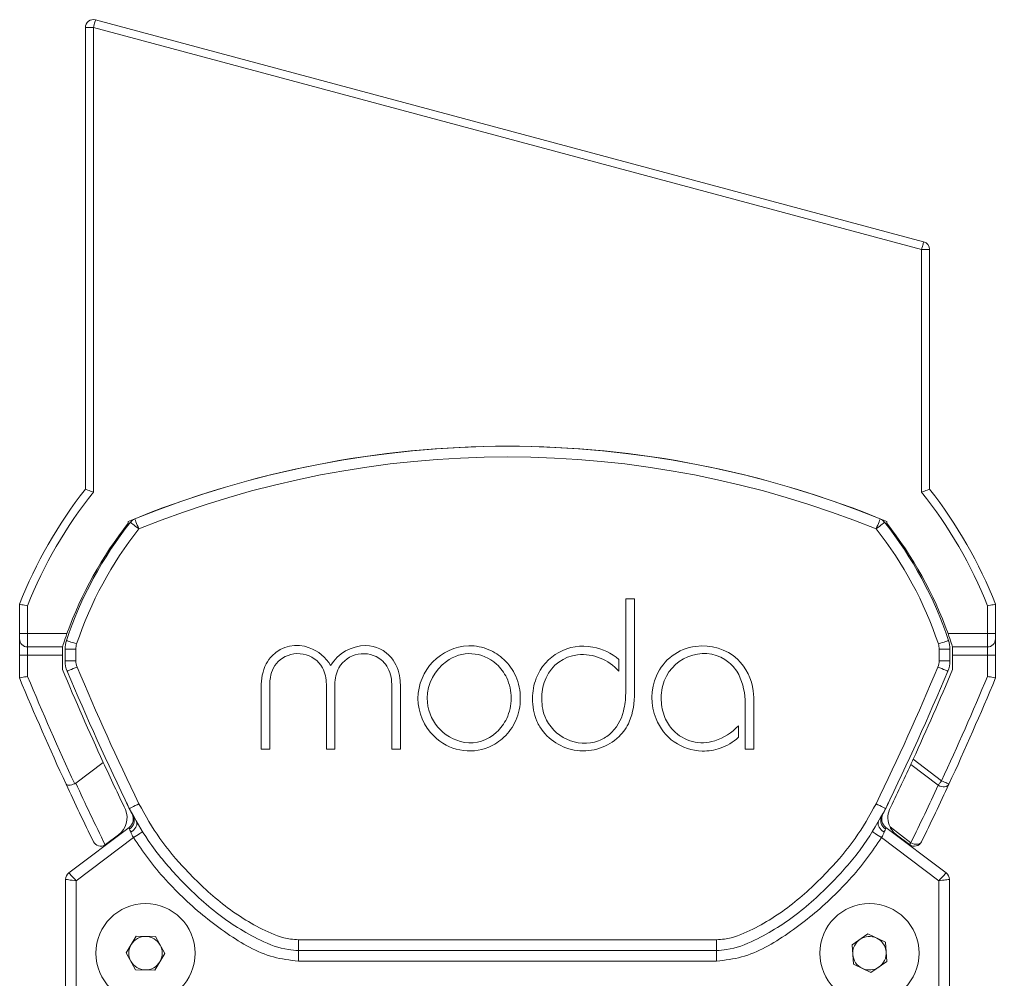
# Model space of a CAD drawing. Header units: inches. Extents: x 0.1 to 20.2, y 3.3 to 17.2.
# Drawn here: x 1.607 to 3.04, y 15.762 to 17.171 of the extents above; entities that cross this region are included whole.
import ezdxf

# ---------------------------------------------------------------- set-up
doc = ezdxf.new("R2010")
doc.units = ezdxf.units.IN
doc.header["$MEASUREMENT"] = 0
doc.layers.add('Asymetric', color=7, linetype='Continuous')
doc.layers.add('Graze 2.0 Int', color=7, linetype='Continuous')

msp = doc.modelspace()

# ---------------------------------------------------------------- linework, layer by layer
at = {"layer": 'Asymetric', "linetype": 'Continuous', "lineweight": 15}
for p, q in [((1.718729, 17.170377), (2.934654, 16.844571)), ((1.703861, 16.481268), (1.703861, 17.158969)), ((1.703861, 17.158969), (1.715672, 17.158969)), ((2.931597, 16.833163), (1.715672, 17.158969)), ((1.715672, 17.158969), (1.715672, 16.477139)), ((2.931597, 16.477139), (2.931597, 16.833163)), ((2.931597, 16.833163), (2.943408, 16.833163)), ((2.943408, 16.833163), (2.943408, 16.481268)), ((1.766853, 16.431416), (1.766853, 16.434156)), ((2.880416, 16.434156), (2.880416, 16.431416)), ((1.607099, 16.269465), (1.607099, 16.312426)), ((1.61891, 16.310197), (1.61891, 16.269465)), ((3.028359, 16.269465), (3.028359, 16.310197)), ((3.04017, 16.312426), (3.04017, 16.269465)), ((1.607099, 16.269465), (1.61891, 16.269465)), ((1.607099, 16.261591), (1.607099, 16.269465)), ((1.61891, 16.269465), (1.676781, 16.269465)), ((1.61891, 16.269465), (1.61891, 16.24978)), ((2.970489, 16.269465), (3.028359, 16.269465)), ((3.028359, 16.269465), (3.04017, 16.269465)), ((3.028359, 16.24978), (3.028359, 16.269465)), ((3.04017, 16.269465), (3.04017, 16.261591)), ((1.607099, 16.237969), (1.607099, 16.261591)), ((3.04017, 16.261591), (3.04017, 16.237969)), ((1.607099, 16.237969), (1.61891, 16.237969)), ((1.607099, 16.20429), (1.607099, 16.237969)), ((1.670091, 16.24978), (1.61891, 16.24978)), ((1.61891, 16.24978), (1.61891, 16.237969)), ((1.670091, 16.237969), (1.61891, 16.237969)), ((1.61891, 16.237969), (1.61891, 16.206643)), ((1.670091, 16.24978), (1.670091, 16.237969)), ((1.670091, 16.216878), (1.670091, 16.237969)), ((3.028359, 16.24978), (2.977178, 16.24978)), ((2.977178, 16.237969), (2.977178, 16.24978)), ((3.028359, 16.237969), (2.977178, 16.237969)), ((2.977178, 16.237969), (2.977178, 16.216878)), ((3.028359, 16.237969), (3.028359, 16.24978)), ((3.028359, 16.237969), (3.04017, 16.237969)), ((3.028359, 16.206643), (3.028359, 16.237969)), ((3.04017, 16.237969), (3.04017, 16.20429)), ((1.689659, 16.05002), (1.730038, 16.080448)), ((2.919325, 16.084996), (2.961151, 16.053478)), ((2.956125, 16.046808), (2.915748, 16.077234)), ((2.885346, 15.985565), (2.915957, 15.962498)), ((1.752544, 15.974166), (1.733394, 15.959735)), ((2.913875, 15.959735), (2.894725, 15.974166))]:
    msp.add_line(p, q, dxfattribs=at)
at = {"layer": 'Asymetric', "linetype": 'Continuous', "lineweight": 15, "flags": 128}
for points in [[(1.718729, 17.170377), (1.71867, 17.170158), (1.718496, 17.169509), (1.718214, 17.168455), (1.717834, 17.167036), (1.71737, 17.165307), (1.716842, 17.163335), (1.716268, 17.161194), (1.715672, 17.158969)], [(2.934654, 16.844571), (2.934595, 16.844352), (2.934421, 16.843703), (2.934139, 16.842649), (2.933759, 16.84123), (2.933295, 16.839501), (2.932767, 16.837529), (2.932194, 16.835388), (2.931597, 16.833163)], [(2.961151, 16.053478), (2.960454, 16.052553), (2.959764, 16.051638), (2.959088, 16.05074), (2.958431, 16.049868), (2.9578, 16.049031), (2.957202, 16.048237), (2.956642, 16.047494), (2.956125, 16.046808)], [(2.961151, 16.053478), (2.963242, 16.05251), (2.965253, 16.05158), (2.967106, 16.050722), (2.96873, 16.04997), (2.970063, 16.049353), (2.971054, 16.048895), (2.971664, 16.048612), (2.97187, 16.048517)], [(2.956125, 16.046808), (2.958392, 16.045677), (2.960786, 16.044905), (2.963197, 16.044528), (2.965514, 16.044563), (2.96763, 16.045009), (2.969448, 16.045845), (2.970883, 16.047033), (2.97187, 16.048517)], [(2.915957, 15.962498), (2.915489, 15.961876), (2.915073, 15.961325), (2.914715, 15.960849), (2.914417, 15.960453), (2.914182, 15.960141), (2.914012, 15.959916), (2.91391, 15.959781), (2.913875, 15.959735)], [(2.915957, 15.962498), (2.918191, 15.961349), (2.920551, 15.960554), (2.92293, 15.960149), (2.925222, 15.960152), (2.927321, 15.960562), (2.929134, 15.961362), (2.930579, 15.962515), (2.931589, 15.963969)]]:
    msp.add_lwpolyline(points, dxfattribs=at)
at = {"layer": 'Asymetric', "linetype": 'Continuous', "lineweight": 15}
for centre, radius, start, end in [((1.715672, 17.158969), 0.011811, 75, 180), ((2.931597, 16.833163), 0.011811, 0, 75), ((2.323635, 15.08381), 1.46063, 67.592418, 112.407582), ((2.217585, 16.07471), 0.655135, 141.642112, 158.724636), ((2.429684, 16.07471), 0.655135, 21.275364, 38.357888), ((2.217585, 16.07471), 0.643324, 141.277692, 158.527927), ((2.429684, 16.07471), 0.643324, 21.472073, 38.722308), ((2.217585, 16.07471), 0.574803, 141.642112, 160.194998), ((2.429684, 16.07471), 0.574803, 19.805002, 38.357888), ((1.61891, 16.261591), 0.011811, 180, 270), ((3.028359, 16.261591), 0.011811, 270, 0), ((5.487685, 17.812914), 4.137795, 202.688532, 204.752107), ((-0.840415, 17.812914), 4.137795, 335.317223, 337.311468), ((5.487685, 17.812914), 4.200787, 202.515538, 204.835587), ((5.487685, 17.812914), 4.188976, 202.547673, 204.901427), ((-0.840415, 17.812914), 4.188976, 335.164413, 337.452327), ((-0.840415, 17.812914), 4.200787, 335.164413, 337.484462), ((5.487685, 17.812914), 4.137795, 204.752107, 205.815274), ((-0.840415, 17.812914), 4.137795, 334.184726, 335.19888), ((5.487685, 17.812914), 4.200787, 204.835587, 206.112974), ((5.492711, 17.806244), 4.188976, 204.78718, 206.160897), ((-0.845442, 17.806244), 4.188976, 333.887026, 335.164413), ((-0.840415, 17.812914), 4.200787, 333.887026, 335.164413), ((1.733589, 15.99932), 0.031496, 307, 21.814967), ((2.91368, 15.99932), 0.031496, 158.185033, 205.893993), ((1.726286, 15.969168), 0.011811, 303.795127, 307), ((2.920983, 15.969168), 0.011811, 233, 333.887026)]:
    msp.add_arc(centre, radius, start, end, dxfattribs=at)
for points in [[(1.703861, 16.481268), (1.703861, 16.481268), (1.705234, 16.480791), (1.709645, 16.479252), (1.712684, 16.478189), (1.715672, 16.477139)], [(2.943408, 16.481268), (2.943408, 16.481268), (2.942035, 16.480791), (2.937624, 16.479252), (2.934585, 16.478189), (2.931597, 16.477139)], [(1.607099, 16.312426), (1.607099, 16.312426), (1.608407, 16.312181), (1.612778, 16.311357), (1.615862, 16.310775), (1.61891, 16.310197)], [(3.04017, 16.312426), (3.04017, 16.312426), (3.038862, 16.312181), (3.034491, 16.311357), (3.031407, 16.310775), (3.028359, 16.310197)], [(1.676781, 16.269465), (1.674969, 16.264434), (1.673268, 16.259461), (1.67081, 16.252053), (1.670091, 16.24978), (1.670091, 16.24978)], [(2.977178, 16.24978), (2.977178, 16.24978), (2.976456, 16.252064), (2.974012, 16.259428), (2.972299, 16.264438), (2.970489, 16.269465)], [(1.607099, 16.20429), (1.607099, 16.20429), (1.60841, 16.204551), (1.612783, 16.205422), (1.615865, 16.206036), (1.61891, 16.206643)], [(3.04017, 16.20429), (3.04017, 16.20429), (3.038859, 16.204551), (3.034486, 16.205422), (3.031405, 16.206036), (3.028359, 16.206643)], [(1.688143, 16.049111), (1.685196, 16.047746), (1.682116, 16.046951), (1.677486, 16.046797), (1.675907, 16.047421), (1.6754, 16.048517)], [(2.885346, 15.985565), (2.886487, 15.983215), (2.887853, 15.981125), (2.890993, 15.977334), (2.892796, 15.97562), (2.894725, 15.974166)], [(1.732855, 15.959352), (1.729934, 15.957397), (1.726186, 15.956889), (1.719741, 15.958778), (1.717089, 15.961096), (1.71568, 15.963969)]]:
    msp.add_open_spline(points, degree=3, knots=[0, 0, 0, 0, 0.5, 0.5, 1, 1, 1, 1], dxfattribs=at)
for points in [[(2.915748, 16.077234), (2.916701, 16.079297), (2.917998, 16.082109), (2.919325, 16.084996)], [(1.688143, 16.049111), (1.688678, 16.049358), (1.689188, 16.049666), (1.689659, 16.05002)]]:
    msp.add_open_spline(points, degree=3, dxfattribs=at)
at = {"layer": 'Graze 2.0 Int', "color": 253, "linetype": 'Continuous', "lineweight": 15}
for p, q in [((2.497151, 16.320382), (2.497151, 16.181822)), ((2.510082, 16.320382), (2.497151, 16.320382)), ((2.510082, 16.182874), (2.510082, 16.320382)), ((1.689776, 16.246825), (1.674028, 16.246825)), ((1.674028, 16.229527), (1.674028, 16.246825)), ((1.689776, 16.246825), (1.689776, 16.229527)), ((2.957493, 16.229527), (2.957493, 16.246825)), ((2.973241, 16.246825), (2.957493, 16.246825)), ((2.973241, 16.246825), (2.973241, 16.229527)), ((1.674028, 16.229527), (1.689776, 16.229527)), ((2.487163, 16.214307), (2.487163, 16.231391)), ((2.957493, 16.229527), (2.973241, 16.229527)), ((1.974436, 16.099874), (1.974436, 16.195016)), ((2.057646, 16.195016), (2.057646, 16.099874)), ((2.070261, 16.099874), (2.070261, 16.195016)), ((2.153576, 16.195016), (2.153576, 16.099874)), ((1.96182, 16.191021), (1.96182, 16.099874)), ((2.166507, 16.099874), (2.166507, 16.191021)), ((2.672591, 16.166683), (2.672591, 16.099874)), ((2.685522, 16.099874), (2.685522, 16.16579)), ((2.662603, 16.11722), (2.662603, 16.134199)), ((1.96182, 16.099874), (1.974436, 16.099874)), ((2.057646, 16.099874), (2.070261, 16.099874)), ((2.153576, 16.099874), (2.166507, 16.099874)), ((2.672591, 16.099874), (2.685522, 16.099874)), ((1.772409, 16.004695), (1.772916, 16.003735)), ((2.874292, 16.00362), (2.87486, 16.004695)), ((1.67941, 15.918063), (1.767951, 15.984783)), ((2.879318, 15.984783), (2.967859, 15.918063)), ((1.774428, 15.969945), (1.690455, 15.906667)), ((2.956814, 15.906667), (2.872841, 15.969945)), ((1.674707, 15.607432), (1.674707, 15.90863)), ((2.972562, 15.90863), (2.972562, 15.607432)), ((1.690455, 15.906667), (1.690455, 15.607511)), ((2.956814, 15.607432), (2.956814, 15.906667)), ((1.778349, 15.825188), (1.76373, 15.800825)), ((1.806758, 15.824709), (1.778349, 15.825188)), ((1.820547, 15.799866), (1.806758, 15.824709)), ((2.852921, 15.828672), (2.829494, 15.812596)), ((2.878558, 15.816422), (2.852921, 15.828672)), ((2.016548, 15.82003), (2.016548, 15.804282)), ((2.016548, 15.82003), (2.630721, 15.82003)), ((2.630721, 15.82003), (2.630721, 15.804282)), ((2.829494, 15.812596), (2.831703, 15.784269)), ((2.880767, 15.788095), (2.878558, 15.816422)), ((1.76373, 15.800825), (1.777519, 15.775982)), ((1.805928, 15.775503), (1.820547, 15.799866)), ((2.630721, 15.804282), (2.016548, 15.804282)), ((2.016548, 15.804282), (2.016548, 15.788534)), ((2.630721, 15.804282), (2.630721, 15.788534)), ((2.630721, 15.788534), (2.016548, 15.788534)), ((2.831703, 15.784269), (2.85734, 15.772019)), ((2.85734, 15.772019), (2.880767, 15.788095)), ((1.777519, 15.775982), (1.805928, 15.775503))]:
    msp.add_line(p, q, dxfattribs=at)
at = {"layer": 'Graze 2.0 Int', "color": 253, "linetype": 'Continuous', "lineweight": 15, "flags": 128}
for points in [[(1.776373, 16.437732), (1.776486, 16.437451), (1.776823, 16.436621), (1.77737, 16.435272), (1.778106, 16.433457), (1.779002, 16.431246), (1.780025, 16.428722), (1.781135, 16.425985), (1.782289, 16.423137)], [(2.870896, 16.437732), (2.870783, 16.437451), (2.870446, 16.436621), (2.869899, 16.435272), (2.869164, 16.433457), (2.868267, 16.431246), (2.867244, 16.428722), (2.866134, 16.425985), (2.86498, 16.423137)], [(1.76994, 16.43291), (1.770178, 16.432722), (1.77088, 16.432166), (1.772021, 16.431263), (1.773557, 16.430048), (1.775428, 16.428567), (1.777563, 16.426877), (1.77988, 16.425044), (1.782289, 16.423137)], [(2.877329, 16.43291), (2.877092, 16.432722), (2.876389, 16.432166), (2.875248, 16.431263), (2.873712, 16.430048), (2.871841, 16.428567), (2.869706, 16.426877), (2.867389, 16.425044), (2.86498, 16.423137)], [(1.676051, 16.259283), (1.676338, 16.259187), (1.677188, 16.258904), (1.678569, 16.258443), (1.680427, 16.257824), (1.68269, 16.257068), (1.685273, 16.256207), (1.688076, 16.255272), (1.69099, 16.2543)], [(2.956279, 16.2543), (2.959194, 16.255272), (2.961996, 16.256207), (2.964579, 16.257068), (2.966842, 16.257824), (2.9687, 16.258443), (2.970081, 16.258904), (2.970931, 16.259187), (2.971218, 16.259283)], [(1.691624, 16.22037), (1.688792, 16.219179), (1.686068, 16.218033), (1.683559, 16.216978), (1.681359, 16.216053), (1.679554, 16.215294), (1.678212, 16.214729), (1.677386, 16.214382), (1.677107, 16.214265)], [(2.970162, 16.214265), (2.969883, 16.214382), (2.969057, 16.214729), (2.967716, 16.215294), (2.96591, 16.216053), (2.96371, 16.216978), (2.961201, 16.218033), (2.958478, 16.219179), (2.955646, 16.22037)], [(1.782434, 16.019646), (1.779669, 16.018305), (1.777011, 16.017016), (1.774562, 16.015828), (1.772414, 16.014786), (1.770652, 16.013931), (1.769343, 16.013296), (1.768537, 16.012905), (1.768264, 16.012773)], [(2.864836, 16.019646), (2.8676, 16.018305), (2.870258, 16.017016), (2.872708, 16.015828), (2.874855, 16.014786), (2.876617, 16.013931), (2.877926, 16.013296), (2.878732, 16.012905), (2.879005, 16.012773)], [(1.787677, 15.978457), (1.787423, 15.978294), (1.786669, 15.977809), (1.785444, 15.977023), (1.783797, 15.975964), (1.781789, 15.974674), (1.779498, 15.973203), (1.777013, 15.971606), (1.774428, 15.969945)], [(2.872841, 15.969945), (2.870256, 15.971606), (2.867771, 15.973203), (2.86548, 15.974674), (2.863473, 15.975964), (2.861825, 15.977023), (2.860601, 15.977809), (2.859847, 15.978294), (2.859592, 15.978457)], [(1.690455, 15.906667), (1.687383, 15.90705), (1.684428, 15.907418), (1.681706, 15.907758), (1.679319, 15.908055), (1.677361, 15.908299), (1.675906, 15.90848), (1.675009, 15.908592), (1.674707, 15.90863)], [(1.67941, 15.918063), (1.679622, 15.917844), (1.680251, 15.917195), (1.681271, 15.916142), (1.682645, 15.914725), (1.684319, 15.912998), (1.686228, 15.911028), (1.6883, 15.90889), (1.690455, 15.906667)], [(2.956814, 15.906667), (2.958969, 15.90889), (2.961041, 15.911028), (2.962951, 15.912998), (2.964624, 15.914725), (2.965998, 15.916142), (2.967019, 15.917195), (2.967647, 15.917844), (2.967859, 15.918063)], [(2.972562, 15.90863), (2.972323, 15.9086), (2.971613, 15.908512), (2.970453, 15.908367), (2.968878, 15.908171), (2.966937, 15.907929), (2.964688, 15.907648), (2.9622, 15.907338), (2.959549, 15.907008), (2.956814, 15.906667)]]:
    msp.add_lwpolyline(points, dxfattribs=at)
at = {"layer": 'Graze 2.0 Int', "color": 253, "linetype": 'Continuous', "lineweight": 15}
for centre in [(1.792138, 15.800345), (2.855131, 15.800345)]:
    msp.add_circle(centre, 0.072835, dxfattribs=at)
for centre, radius, start, end in [((2.323635, 15.087747), 1.456693, 67.933168, 112.066832), ((2.323635, 15.087747), 1.440945, 67.933168, 112.066832), ((1.782289, 16.423137), 0.015748, 112.066832, 141.642112), ((2.86498, 16.423137), 0.015748, 38.357888, 67.933168), ((2.217585, 16.078647), 0.570866, 141.642112, 161.553145), ((2.217585, 16.078647), 0.555118, 141.642112, 161.553145), ((2.429684, 16.078647), 0.555118, 18.446855, 38.357888), ((2.429684, 16.078647), 0.570866, 18.446855, 38.357888), ((1.713398, 16.246825), 0.03937, 161.553145, 180), ((1.713398, 16.246825), 0.023622, 161.553145, 180), ((2.014172, 16.201281), 0.050786, 68.854008, 135.366819), ((2.115875, 16.191142), 0.060714, 90.461173, 148.779075), ((2.114888, 16.202534), 0.049322, 39.247711, 89.421202), ((2.269896, 16.173867), 0.077706, 92.171178, 179.715254), ((2.268139, 16.179918), 0.071609, 66.915338, 90.949514), ((2.434756, 16.177162), 0.073966, 78.994746, 158.808865), ((2.610977, 16.177025), 0.074401, 47.335631, 98.524641), ((2.933871, 16.246825), 0.023622, 0, 18.446855), ((2.933871, 16.246825), 0.03937, 0, 18.446855), ((2.013407, 16.20203), 0.049715, 135.361205, 152.572513), ((2.015526, 16.198913), 0.041098, 78.774026, 128.927426), ((2.016722, 16.19919), 0.040609, 29.727346, 80.353325), ((2.012178, 16.192074), 0.06011, 30.533287, 70.247164), ((2.112182, 16.197754), 0.042194, 51.740861, 149.250158), ((2.26838, 16.183039), 0.056979, 46.785315, 127.304534), ((2.267095, 16.17721), 0.07451, 46.598391, 66.993246), ((2.432498, 16.181593), 0.057028, 95.894491, 156.397724), ((2.433154, 16.166457), 0.072157, 41.539629, 95.1781), ((2.435159, 16.172117), 0.078854, 48.737641, 79.981966), ((2.608915, 16.178274), 0.072883, 97.066929, 156.220783), ((2.612229, 16.177076), 0.062846, 105.360138, 158.385381), ((2.612332, 16.18274), 0.057435, 50.667014, 106.956054), ((1.713398, 16.229527), 0.03937, 180, 202.809805), ((1.713398, 16.229527), 0.023622, 180, 202.809805), ((2.036987, 16.19226), 0.075177, 154.241603, 180.944391), ((2.017251, 16.198718), 0.042351, 130.577296, 171.294841), ((2.113381, 16.200879), 0.03901, 32.547555, 50.281104), ((2.107863, 16.19732), 0.058063, 6.484675, 38.846245), ((2.271967, 16.174218), 0.066215, 125.147179, 179.697097), ((2.263278, 16.175676), 0.065851, 25.958936, 47.936217), ((2.265817, 16.175637), 0.076531, 24.099558, 46.712272), ((2.610821, 16.181989), 0.058977, 27.487768, 49.993805), ((2.609779, 16.177497), 0.074875, 6.003722, 46.417021), ((2.933871, 16.229527), 0.023622, 337.190195, 0), ((2.933871, 16.229527), 0.03937, 337.190195, 0), ((5.487685, 17.816851), 4.133859, 202.809805, 205.875373), ((5.487685, 17.816851), 4.11811, 202.809805, 205.875373), ((2.006419, 16.195906), 0.051234, 359.004392, 27.202253), ((2.121487, 16.195906), 0.051234, 152.797861, 180.995722), ((2.102698, 16.195582), 0.050881, 359.362857, 31.103498), ((2.57868, 16.168127), 0.093922, 359.119595, 25.939714), ((-0.840416, 17.816851), 4.11811, 334.124627, 337.190195), ((-0.840416, 17.816851), 4.133859, 334.124627, 337.190195), ((2.036457, 16.19428), 0.062025, 169.927508, 179.320129), ((2.066367, 16.190063), 0.100144, 0.548261, 7.929301), ((2.259798, 16.175386), 0.069118, 359.321925, 24.912425), ((2.262277, 16.174576), 0.080196, 359.769115, 23.759088), ((2.441035, 16.174841), 0.080659, 158.883731, 180.417665), ((2.444209, 16.175415), 0.07024, 155.604677, 178.873341), ((2.617202, 16.175595), 0.081552, 156.845868, 202.469571), ((2.62307, 16.175002), 0.073719, 159.990854, 182.524809), ((2.386047, 16.182266), 0.111105, 346.203199, 359.771467), ((2.404054, 16.179569), 0.106079, 338.122611, 1.78498), ((2.540358, 16.166104), 0.145164, 359.876008, 7.609835), ((2.269262, 16.174438), 0.077071, 180.137514, 226.198625), ((2.271989, 16.174961), 0.066238, 180.339491, 259.902621), ((2.260208, 16.173817), 0.068707, 335.013456, 0.626816), ((2.262637, 16.174011), 0.079836, 336.187094, 0.173667), ((2.445869, 16.173437), 0.085495, 179.453231, 202.318522), ((2.447774, 16.173537), 0.073863, 177.47095, 199.990379), ((2.620746, 16.173252), 0.071339, 181.2028, 202.154371), ((2.431136, 16.170038), 0.06441, 310.884741, 347.201601), ((2.262411, 16.174065), 0.066826, 312.311247, 334.022586), ((2.264864, 16.173638), 0.07765, 313.475523, 335.775443), ((2.432147, 16.169056), 0.071147, 203.251134, 210.877366), ((2.436895, 16.171632), 0.063017, 201.743946, 289.018133), ((2.438847, 16.168065), 0.069543, 314.235499, 336.236851), ((2.611042, 16.171337), 0.074249, 201.249615, 268.834879), ((2.612032, 16.170654), 0.062294, 202.963631, 223.55083), ((2.268861, 16.164615), 0.055519, 261.209628, 313.954039), ((2.435099, 16.173163), 0.075815, 212.396267, 313.57719), ((2.6096, 16.167621), 0.058445, 223.038789, 288.266981), ((2.605375, 16.185824), 0.077073, 287.007764, 317.946327), ((2.268077, 16.170892), 0.07371, 224.955347, 292.442191), ((2.267813, 16.16997), 0.072961, 292.910665, 313.777006), ((2.437908, 16.163593), 0.055112, 290.745574, 309.947316), ((2.6095, 16.17494), 0.078432, 289.78336, 312.614841), ((2.611345, 16.174331), 0.07725, 268.655387, 288.648413), ((2.155451, 16.206307), 0.432861, 205.033227, 207.759808), ((2.491818, 16.206307), 0.432861, 332.240192, 334.966773), ((1.758473, 15.99736), 0.015748, 307, 27.760201), ((1.76119, 15.995059), 0.014459, 301.240672, 24.506049), ((2.886079, 15.995059), 0.014459, 155.493638, 238.759513), ((2.888796, 15.99736), 0.015748, 152.239799, 233), ((1.686518, 15.90863), 0.011811, 127, 180), ((2.960751, 15.90863), 0.011811, 0, 53), ((1.792138, 15.800345), 0.024606, 89.033831, 149.033831), ((1.792138, 15.800345), 0.024606, 29.033831, 89.033831), ((2.855131, 15.800345), 0.024606, 64.459393, 124.459393), ((2.855131, 15.800345), 0.024606, 4.459393, 64.459393), ((1.792138, 15.800345), 0.024606, 149.033831, 209.033831), ((1.792138, 15.800345), 0.024606, 329.033831, 29.033831), ((2.855131, 15.800345), 0.024606, 124.459393, 184.459393), ((2.855131, 15.800345), 0.024606, 184.459393, 244.459393), ((2.855131, 15.800345), 0.024606, 304.459393, 4.459393), ((1.792138, 15.800345), 0.024606, 209.033831, 269.033831), ((1.792138, 15.800345), 0.024606, 269.033831, 329.033831), ((2.855131, 15.800345), 0.024606, 244.459393, 304.459393)]:
    msp.add_arc(centre, radius, start, end, dxfattribs=at)
for points, knots in [([(2.016548, 15.804282), (2.011728, 15.804591), (1.992407, 15.805826), (1.949933, 15.822589), (1.894466, 15.858109), (1.840562, 15.909343), (1.797226, 15.96068), (1.777155, 15.996782), (1.768264, 16.012773)], [0, 0, 0, 0, 0.04314821, 0.17297445, 0.40134965, 0.63078082, 0.83645667, 1, 1, 1, 1]), ([(1.782434, 16.019646), (1.792127, 16.002317), (1.811537, 15.967616), (1.853724, 15.918753), (1.903767, 15.870885), (1.956334, 15.837216), (1.995597, 15.821431), (2.012612, 15.820294), (2.016548, 15.82003)], [0, 0, 0, 0, 0.1871871, 0.37483622, 0.60756877, 0.83918683, 0.96280407, 1, 1, 1, 1]), ([(2.630721, 15.82003), (2.634657, 15.820294), (2.651672, 15.821431), (2.690935, 15.837216), (2.743502, 15.870885), (2.793545, 15.918753), (2.835732, 15.967616), (2.855142, 16.002317), (2.864836, 16.019646)], [0, 0, 0, 0, 0.03719599, 0.16081317, 0.39243124, 0.62516378, 0.8128129, 1, 1, 1, 1]), ([(2.879005, 16.012773), (2.868936, 15.994751), (2.848775, 15.958663), (2.804958, 15.907793), (2.75282, 15.858092), (2.697333, 15.822592), (2.654862, 15.805826), (2.635541, 15.804591), (2.630721, 15.804282)], [0, 0, 0, 0, 0.18440602, 0.36925001, 0.59867001, 0.82703392, 0.95685386, 1, 1, 1, 1]), ([(1.768689, 15.982697), (1.768527, 15.983148), (1.768082, 15.984388), (1.768002, 15.984629), (1.767951, 15.984783)], [0, 0, 0, 0, 0.36376564, 1, 1, 1, 1]), ([(1.768689, 15.982697), (1.76906, 15.981689), (1.769555, 15.980346), (1.770296, 15.978521), (1.77048, 15.978067)], [0, 0, 0, 0, 0.75091813, 1, 1, 1, 1]), ([(1.778825, 15.992949), (1.779162, 15.992001), (1.779837, 15.990103), (1.778778, 15.986462), (1.776299, 15.982737), (1.773546, 15.98021), (1.771516, 15.978736), (1.770864, 15.978315), (1.77048, 15.978067)], [0, 0, 0, 0, 0.22517187, 0.45034623, 0.67551893, 0.90069154, 0.94141484, 1, 1, 1, 1]), ([(1.778825, 15.992949), (1.778821, 15.992956), (1.778815, 15.992967), (1.778814, 15.992968), (1.778814, 15.992969)], [0, 0, 0, 0, 0.56820395, 1, 1, 1, 1]), ([(2.876789, 15.978067), (2.876405, 15.978315), (2.875753, 15.978736), (2.873723, 15.98021), (2.87097, 15.982737), (2.868491, 15.986462), (2.867432, 15.990103), (2.868107, 15.992001), (2.868444, 15.992949)], [0, 0, 0, 0, 0.05858519, 0.09930851, 0.32448122, 0.54965328, 0.77482803, 1, 1, 1, 1]), ([(2.868455, 15.992969), (2.868455, 15.992968), (2.868454, 15.992967), (2.868447, 15.992955), (2.868444, 15.992949)], [0, 0, 0, 0, 0.57052904, 1, 1, 1, 1]), ([(2.878581, 15.982697), (2.878209, 15.981689), (2.877714, 15.980346), (2.876974, 15.978521), (2.876789, 15.978067)], [0, 0, 0, 0, 0.75091813, 1, 1, 1, 1]), ([(2.879318, 15.984783), (2.879267, 15.984629), (2.879187, 15.984388), (2.878742, 15.983148), (2.87858, 15.982697)], [0, 0, 0, 0, 0.63623436, 1, 1, 1, 1]), ([(1.77048, 15.978067), (1.770969, 15.976955), (1.772093, 15.974402), (1.773585, 15.971553), (1.774428, 15.969945)], [0, 0, 0, 0, 0.4354107, 1, 1, 1, 1]), ([(2.016548, 15.788534), (2.004193, 15.790114), (1.966578, 15.794924), (1.90965, 15.828677), (1.848454, 15.877772), (1.803769, 15.927067), (1.781555, 15.959529), (1.774428, 15.969945)], [0, 0, 0, 0, 0.11939116, 0.36348031, 0.6207851, 0.87832652, 1, 1, 1, 1]), ([(2.872841, 15.969945), (2.865714, 15.959529), (2.8435, 15.927067), (2.798815, 15.877772), (2.73762, 15.828677), (2.680691, 15.794924), (2.643076, 15.790114), (2.630721, 15.788534)], [0, 0, 0, 0, 0.12167348, 0.37921489, 0.63651959, 0.88060884, 1, 1, 1, 1]), ([(2.872841, 15.969945), (2.873684, 15.971553), (2.875176, 15.974402), (2.8763, 15.976955), (2.876789, 15.978067)], [0, 0, 0, 0, 0.5645893, 1, 1, 1, 1])]:
    msp.add_open_spline(points, degree=3, knots=knots, dxfattribs=at)

doc.saveas('drawing.dxf')
